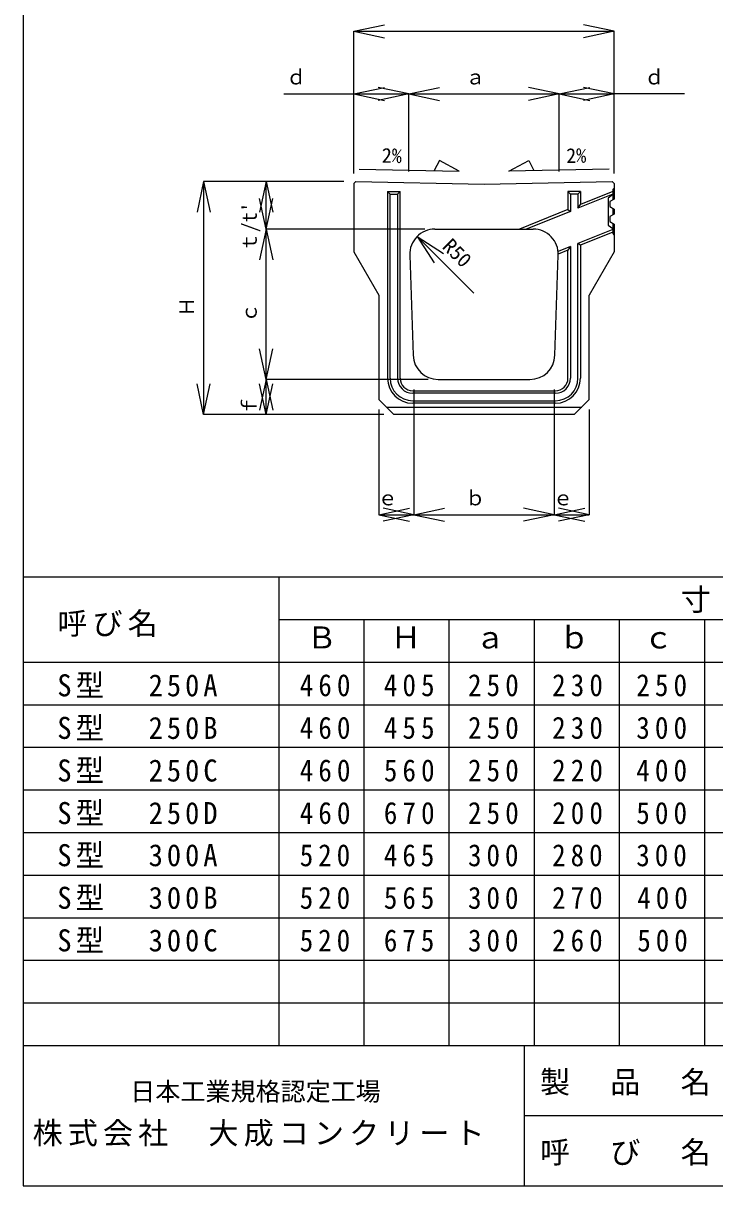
# Model space of a CAD drawing. Units: millimetres, scale not verified. Extents: x -4856 to 6304, y -3382 to 318.
# Drawn here: x -4856 to -3476, y -3382 to -1062 of the extents above; entities that cross this region are included whole.
import ezdxf
from ezdxf.enums import TextEntityAlignment as Align

# ---------------------------------------------------------------- set-up
doc = ezdxf.new("R2010")
doc.units = ezdxf.units.MM
doc.header["$LTSCALE"] = 20
for name, color, linetype in [('0-1_1', 3, 'Continuous'), ('0-2_2', 4, 'Continuous'), ('F-0_240', 2, 'Continuous')]:
    doc.layers.add(name, color=color, linetype=linetype)
doc.styles.add('ＭＳ ゴシック', font='')
doc.styles.get('ＭＳ ゴシック').set_extended_font_data('MS Gothic')

msp = doc.modelspace()

# ---------------------------------------------------------------- linework, layer by layer
at = {"layer": '0-1_1'}
for p, q in [((-4196.31, -1382.09), (-4192.31, -1378.09)), ((-4196.31, -1382.09), (-4196.31, -1518.09)), ((-3676.31, -1382.09), (-3680.31, -1378.09)), ((-3676.31, -1391.09), (-3679.31, -1394.09)), ((-3676.31, -1382.09), (-3676.31, -1413.09)), ((-4128.81, -1398.09), (-4128.81, -1770.59)), ((-4123.81, -1770.59), (-4123.81, -1403.09)), ((-4108.81, -1403.09), (-4108.81, -1770.59)), ((-4103.81, -1770.59), (-4103.81, -1398.09)), ((-3768.81, -1398.09), (-3768.81, -1434.18)), ((-3763.81, -1403.09), (-3763.81, -1437.56)), ((-3748.81, -1403.09), (-3748.81, -1431.51)), ((-3679.31, -1403.48), (-3748.81, -1431.51)), ((-3743.81, -1398.09), (-3743.81, -1424.1)), ((-3679.31, -1398.09), (-3743.81, -1424.1)), ((-3679.31, -1394.09), (-3679.31, -1414.76)), ((-3768.81, -1434.18), (-3865.31, -1473.09)), ((-3763.81, -1437.56), (-3851.94, -1473.09)), ((-3768.81, -1434.18), (-3763.81, -1437.56)), ((-3748.81, -1431.51), (-3743.81, -1424.1)), ((-3679.31, -1431.43), (-3679.31, -1444.76)), ((-3676.31, -1433.09), (-3676.31, -1443.09)), ((-3679.31, -1461.43), (-3679.31, -1482.09)), ((-4034.62, -1473.09), (-3838, -1473.09)), ((-3679.31, -1473.87), (-3748.81, -1501.9)), ((-3679.31, -1479.26), (-3743.81, -1505.27)), ((-3679.31, -1482.09), (-3676.31, -1485.09)), ((-3676.31, -1463.09), (-3676.31, -1518.09)), ((-3763.81, -1507.94), (-3788.28, -1517.81)), ((-3763.81, -1507.94), (-3768.81, -1515.35)), ((-3763.81, -1507.94), (-3763.81, -1770.59)), ((-3743.81, -1505.27), (-3748.81, -1501.9)), ((-3748.81, -1770.59), (-3748.81, -1501.9)), ((-3743.81, -1505.09), (-3743.81, -1770.59)), ((-4196.31, -1518.09), (-4146.31, -1604.69)), ((-4084.59, -1524.76), (-4077.92, -1724.76)), ((-3794.7, -1724.76), (-3788.03, -1524.76)), ((-3768.81, -1515.35), (-3788, -1523.09)), ((-3768.81, -1770.59), (-3768.81, -1515.35)), ((-3676.31, -1518.09), (-3726.31, -1604.69)), ((-4146.31, -1604.69), (-4146.31, -1813.09)), ((-3726.31, -1813.09), (-3726.31, -1604.69)), ((-4027.95, -1773.09), (-3844.67, -1773.09)), ((-4078.81, -1795.59), (-3793.81, -1795.59)), ((-3793.81, -1800.59), (-4078.81, -1800.59)), ((-4116.31, -1843.09), (-4146.31, -1813.09)), ((-4131.31, -1828.09), (-3741.31, -1828.09)), ((-4078.81, -1815.59), (-3793.81, -1815.59)), ((-3793.81, -1820.59), (-4078.81, -1820.59)), ((-3756.31, -1843.09), (-3726.31, -1813.09)), ((-3756.31, -1843.09), (-4116.31, -1843.09))]:
    msp.add_line(p, q, dxfattribs=at)
for points in [[(-4192.31, -1378.17), (-3936.31, -1383.29), (-3680.31, -1378.17)], [(-4128.81, -1398.09), (-4103.81, -1398.09), (-4108.81, -1403.09)], [(-4128.81, -1398.09), (-4123.81, -1403.09), (-4108.81, -1403.09)], [(-3743.81, -1398.09), (-3768.81, -1398.09), (-3763.81, -1403.09)], [(-3743.81, -1398.09), (-3748.81, -1403.09), (-3763.81, -1403.09)], [(-3679.31, -1404.09), (-3688.31, -1411.09), (-3688.31, -1465.09), (-3679.31, -1472.09)], [(-3676.31, -1413.09), (-3685.31, -1418.09), (-3685.31, -1428.09), (-3676.31, -1433.09)], [(-3676.31, -1443.09), (-3685.31, -1448.09), (-3685.31, -1458.09), (-3676.31, -1463.09)]]:
    msp.add_lwpolyline(points, dxfattribs=at)
for centre, radius, start, end in [((-4034.62, -1523.09), 50, 90, 181.90916), ((-3838, -1523.09), 50, 358.09085, 90), ((-4027.95, -1723.09), 50, 181.90916, 270), ((-3844.67, -1723.09), 50, 270, 358.09085), ((-4078.81, -1770.59), 50, 180, 270), ((-4078.81, -1770.59), 45, 180, 270), ((-4078.81, -1770.59), 30, 180, 270), ((-4078.81, -1770.59), 25, 180, 270), ((-3793.81, -1770.59), 25, 270, 0), ((-3793.81, -1770.59), 30, 270, 0), ((-3793.81, -1770.59), 45, 270, 0), ((-3793.81, -1770.59), 50, 270, 0)]:
    msp.add_arc(centre, radius, start, end, dxfattribs=at)
at = {"layer": '0-2_2'}
for p, q in [((-4196.31, -1078.09), (-4135.17, -1065.1)), ((-3676.31, -1078.09), (-3737.44, -1065.1)), ((-4196.31, -1362.09), (-4196.31, -1078.09)), ((-4196.31, -1078.09), (-3676.31, -1078.09)), ((-4196.31, -1078.09), (-4135.17, -1091.09)), ((-3676.31, -1078.09), (-3737.44, -1091.09)), ((-3676.31, -1362.09), (-3676.31, -1078.09)), ((-4196.31, -1203.09), (-4135.17, -1216.09)), ((-4086.31, -1203.09), (-4147.44, -1216.09)), ((-4086.31, -1203.09), (-4025.17, -1190.1)), ((-4086.31, -1358.09), (-4086.31, -1203.09)), ((-4086.31, -1203.09), (-3786.31, -1203.09)), ((-4086.31, -1203.09), (-4025.17, -1216.09)), ((-3786.31, -1203.09), (-3847.44, -1190.1)), ((-3786.31, -1203.09), (-3847.44, -1216.09)), ((-3786.31, -1203.09), (-3725.17, -1190.1)), ((-3786.31, -1358.09), (-3786.31, -1203.09)), ((-3786.31, -1203.09), (-3726.31, -1203.09)), ((-3786.31, -1203.09), (-3725.17, -1216.09)), ((-3676.31, -1203.09), (-3737.44, -1190.1)), ((-3726.31, -1203.09), (-3676.31, -1203.09)), ((-3676.31, -1358.09), (-3676.31, -1203.09)), ((-4496.31, -1378.09), (-4509.3, -1439.23)), ((-4216.31, -1378.09), (-4496.31, -1378.09)), ((-4496.31, -1378.09), (-4496.31, -1843.09)), ((-4496.31, -1378.09), (-4483.31, -1439.23)), ((-4371.31, -1378.09), (-4384.3, -1439.23)), ((-4216.31, -1378.09), (-4371.31, -1378.09)), ((-4371.31, -1473.09), (-4371.31, -1378.09)), ((-4371.31, -1378.09), (-4358.31, -1439.23)), ((-4371.31, -1473.09), (-4384.3, -1411.96)), ((-4371.31, -1473.09), (-4358.31, -1411.96)), ((-4371.31, -1473.09), (-4384.3, -1534.23)), ((-4054.61, -1473.09), (-4371.31, -1473.09)), ((-4371.31, -1773.09), (-4371.31, -1473.09)), ((-4371.31, -1473.09), (-4358.31, -1534.23)), ((-4069.97, -1487.74), (-4017.55, -1521.78)), ((-4371.31, -1773.09), (-4384.3, -1711.96)), ((-4371.31, -1773.09), (-4358.31, -1711.96)), ((-4496.31, -1843.09), (-4509.3, -1781.96)), ((-4496.31, -1843.09), (-4483.31, -1781.96)), ((-4371.31, -1773.09), (-4384.3, -1834.23)), ((-4371.31, -1843.09), (-4384.3, -1781.96)), ((-4047.95, -1773.09), (-4371.31, -1773.09)), ((-4371.31, -1843.09), (-4371.31, -1773.09)), ((-4371.31, -1773.09), (-4358.31, -1834.23)), ((-4371.31, -1843.09), (-4358.31, -1781.96)), ((-4076.31, -1793.09), (-4076.31, -2043.09)), ((-3796.31, -1793.09), (-3796.31, -2043.09)), ((-4136.31, -1843.09), (-4496.31, -1843.09)), ((-4136.31, -1843.09), (-4371.31, -1843.09)), ((-4146.31, -1833.09), (-4146.31, -2043.09)), ((-3726.31, -1833.09), (-3726.31, -2043.09)), ((-4146.31, -2043.09), (-4085.17, -2030.1)), ((-4076.31, -2043.09), (-4137.44, -2030.1)), ((-4076.31, -2043.09), (-4015.17, -2030.1)), ((-3796.31, -2043.09), (-3857.44, -2030.1)), ((-3796.31, -2043.09), (-3735.17, -2030.1)), ((-3726.31, -2043.09), (-3787.44, -2030.1)), ((-4146.31, -2043.09), (-4076.31, -2043.09)), ((-4146.31, -2043.09), (-4085.17, -2056.09)), ((-4076.31, -2043.09), (-4137.44, -2056.09)), ((-4076.31, -2043.09), (-3796.31, -2043.09)), ((-4076.31, -2043.09), (-4015.17, -2056.09)), ((-3796.31, -2043.09), (-3857.44, -2056.09)), ((-3796.31, -2043.09), (-3726.31, -2043.09)), ((-3796.31, -2043.09), (-3735.17, -2056.09)), ((-3726.31, -2043.09), (-3787.44, -2056.09))]:
    msp.add_line(p, q, dxfattribs=at)
at = {"layer": '0-2_2', "color": 7}
for p, q in [((-4856.31, -2167.15), (-946.31, -2167.15)), ((-4346.31, -2167.15), (-4346.31, -3102.15)), ((-4346.31, -2252.15), (-1201.31, -2252.15)), ((-4176.31, -2252.15), (-4176.31, -3102.15)), ((-4006.31, -2252.15), (-4006.31, -3102.15)), ((-3836.31, -2252.15), (-3836.31, -3102.15)), ((-3666.31, -2252.15), (-3666.31, -3102.15)), ((-3496.31, -2252.15), (-3496.31, -3102.15)), ((-4856.31, -2337.15), (-946.31, -2337.15)), ((-4856.31, -2422.15), (-946.31, -2422.15)), ((-4856.31, -2507.15), (-946.31, -2507.15)), ((-4856.31, -2592.15), (-946.31, -2592.15)), ((-4856.31, -2677.15), (-946.31, -2677.15)), ((-4856.31, -2762.15), (-946.31, -2762.15)), ((-4856.31, -2847.15), (-946.31, -2847.15)), ((-4856.31, -2932.15), (-946.31, -2932.15)), ((-4856.31, -3017.15), (-946.31, -3017.15))]:
    msp.add_line(p, q, dxfattribs=at)
at = {"layer": '0-2_2'}
for points in [[(-4336.31, -1203.09), (-4196.31, -1203.09), (-4135.17, -1190.1)], [(-4196.31, -1358.09), (-4196.31, -1203.09), (-4146.31, -1203.09)], [(-4146.31, -1203.09), (-4086.31, -1203.09), (-4147.44, -1190.1)], [(-3536.31, -1203.09), (-3676.31, -1203.09), (-3737.44, -1216.09)], [(-3956.83, -1600.87), (-4069.97, -1487.74), (-4035.93, -1540.15)]]:
    msp.add_lwpolyline(points, dxfattribs=at)
at = {"layer": '0-2_2', "color": 7}
for points in [[(-4185.91, -1353.22), (-3985.95, -1357.22), (-4025.54, -1336.42), (-4035.94, -1356.22)], [(-3686.71, -1353.22), (-3886.67, -1357.22), (-3847.07, -1336.42), (-3836.68, -1356.22)]]:
    msp.add_lwpolyline(points, dxfattribs=at)
at = {"layer": 'F-0_240'}
for p, q in [((-4856.31, 317.85), (-4856.31, -3382.15)), ((-4856.31, -3102.15), (543.69, -3102.15)), ((-3856.31, -3102.15), (-3856.31, -3382.15)), ((-3856.31, -3242.15), (-516.31, -3242.15)), ((-4856.31, -3382.15), (543.69, -3382.15))]:
    msp.add_line(p, q, dxfattribs=at)

# ---------------------------------------------------------------- texts
at = {"layer": '0-2_2', "style": 'ＭＳ ゴシック'}
for s, p in [('ｄ', (-4331.31, -1193.09)), ('ｄ', (-3616.31, -1193.09)), ('ａ', (-3973.81, -1193.09)), ('ｂ', (-3973.81, -2033.09)), ('ｅ', (-4148.81, -2033.09)), ('ｅ', (-3798.81, -2033.09))]:
    msp.add_text(s, height=29.33, dxfattribs=at).set_placement(p, align=Align.BOTTOM_LEFT)
for s, rotation, p in [('2%', 358.854, (-4140.82, -1349.12)), ('2%', 1.146, (-3771.79, -1349.92)), ("ｔ/t'", 90, (-4381.31, -1519.34)), ('R50', 315, (-4027.54, -1516.02)), ('Ｈ', 90, (-4506.31, -1648.09)), ('ｃ', 90, (-4381.31, -1660.59)), ('ｆ', 90, (-4381.31, -1845.59))]:
    msp.add_text(s, height=29.33, rotation=rotation, dxfattribs=at).set_placement(p, align=Align.BOTTOM_LEFT)
at = {"layer": '0-2_2', "color": 7, "style": 'ＭＳ ゴシック'}
for s, p in [('Ｂ', (-4290.31, -2323.15)), ('Ｈ', (-4122.31, -2323.15)), ('ｂ', (-3786.31, -2323.15)), ('ａ', (-3954.31, -2323.15)), ('ｃ', (-3618.31, -2323.15))]:
    msp.add_text(s, height=43.99, dxfattribs=at).set_placement(p, align=Align.BOTTOM_LEFT)
at = {"layer": '0-2_2', "color": 7, "char_height": 43.99, "attachment_point": 7, "style": 'ＭＳ ゴシック'}
for s, insert in [('\\T1.17;寸\u3000\u3000法\u3000\u3000表', (-3543.73, -2239.15)), ('\\T1.17;呼び名', (-4788.24, -2286.83)), ('\\T1.28;\\W0.95;S型\u3000250A', (-4788.25, -2408.15)), ('\\T1.38;\\W0.9;460', (-4304.31, -2405.84)), ('\\T1.38;\\W0.9;405', (-4136.31, -2405.84)), ('\\T1.38;\\W0.9;250', (-3968.31, -2405.84)), ('\\T1.38;\\W0.9;230', (-3800.31, -2405.84)), ('\\T1.38;\\W0.9;250', (-3632.31, -2405.84)), ('\\T1.28;\\W0.95;S型\u3000250B', (-4788.25, -2493.15)), ('\\T1.38;\\W0.9;460', (-4304.31, -2490.84)), ('\\T1.38;\\W0.9;455', (-4136.31, -2490.84)), ('\\T1.38;\\W0.9;250', (-3968.31, -2490.84)), ('\\T1.38;\\W0.9;230', (-3800.31, -2490.84)), ('\\T1.38;\\W0.9;300', (-3632.31, -2490.84)), ('\\T1.28;\\W0.95;S型\u3000250C', (-4788.25, -2578.15)), ('\\T1.38;\\W0.9;460', (-4304.31, -2575.84)), ('\\T1.38;\\W0.9;560', (-4136.31, -2575.84)), ('\\T1.38;\\W0.9;250', (-3968.31, -2575.84)), ('\\T1.38;\\W0.9;220', (-3800.31, -2575.84)), ('\\T1.38;\\W0.9;400', (-3632.31, -2575.84)), ('\\T1.28;\\W0.95;S型\u3000250D', (-4788.25, -2663.15)), ('\\T1.38;\\W0.9;460', (-4304.31, -2660.84)), ('\\T1.38;\\W0.9;670', (-4136.31, -2660.84)), ('\\T1.38;\\W0.9;250', (-3968.31, -2660.84)), ('\\T1.38;\\W0.9;200', (-3800.31, -2660.84)), ('\\T1.38;\\W0.9;500', (-3632.31, -2660.84)), ('\\T1.28;\\W0.95;S型\u3000300A', (-4788.25, -2747.15)), ('\\T1.37;\\W0.9;520', (-4304.31, -2745.22)), ('\\T1.37;\\W0.9;465', (-4136.31, -2745.22)), ('\\T1.37;\\W0.9;300', (-3968.31, -2745.22)), ('\\T1.37;\\W0.9;280', (-3800.31, -2745.22)), ('\\T1.37;\\W0.9;300', (-3632.31, -2745.22)), ('\\T1.28;\\W0.95;S型\u3000300B', (-4788.25, -2832.15)), ('\\T1.37;\\W0.9;520', (-4304.31, -2830.22)), ('\\T1.37;\\W0.9;565', (-4136.31, -2830.22)), ('\\T1.37;\\W0.9;300', (-3968.31, -2830.22)), ('\\T1.37;\\W0.9;270', (-3800.31, -2830.22)), ('\\T1.37;\\W0.9;400', (-3630.31, -2830.22)), ('\\T1.28;\\W0.95;S型\u3000300C', (-4788.25, -2917.15)), ('\\T1.37;\\W0.9;520', (-4304.31, -2915.22)), ('\\T1.37;\\W0.9;675', (-4136.31, -2915.22)), ('\\T1.37;\\W0.9;300', (-3968.31, -2915.22)), ('\\T1.37;\\W0.9;260', (-3800.31, -2915.22)), ('\\T1.37;\\W0.9;500', (-3630.31, -2915.22))]:
    msp.add_mtext(s, dxfattribs=dict(at, insert=insert))
at = {"layer": 'F-0_240', "color": 4, "style": 'ＭＳ ゴシック'}
msp.add_text('日本工業規格認定工場', height=36.66, dxfattribs=at).set_placement((-4642.53, -3223.36), align=Align.BOTTOM_LEFT)
at = {"layer": 'F-0_240', "color": 7, "char_height": 43.99, "attachment_point": 7, "style": 'ＭＳ ゴシック'}
for s, insert in [('\\T1.17;製\u3000品\u3000名', (-3824.64, -3202.15)), ('\\T1.17;株式会社\u3000大成コンクリート', (-4837.54, -3304.18)), ('\\T1.17;呼\u3000び\u3000名', (-3824.64, -3342.15))]:
    msp.add_mtext(s, dxfattribs=dict(at, insert=insert))

doc.saveas('drawing.dxf')
